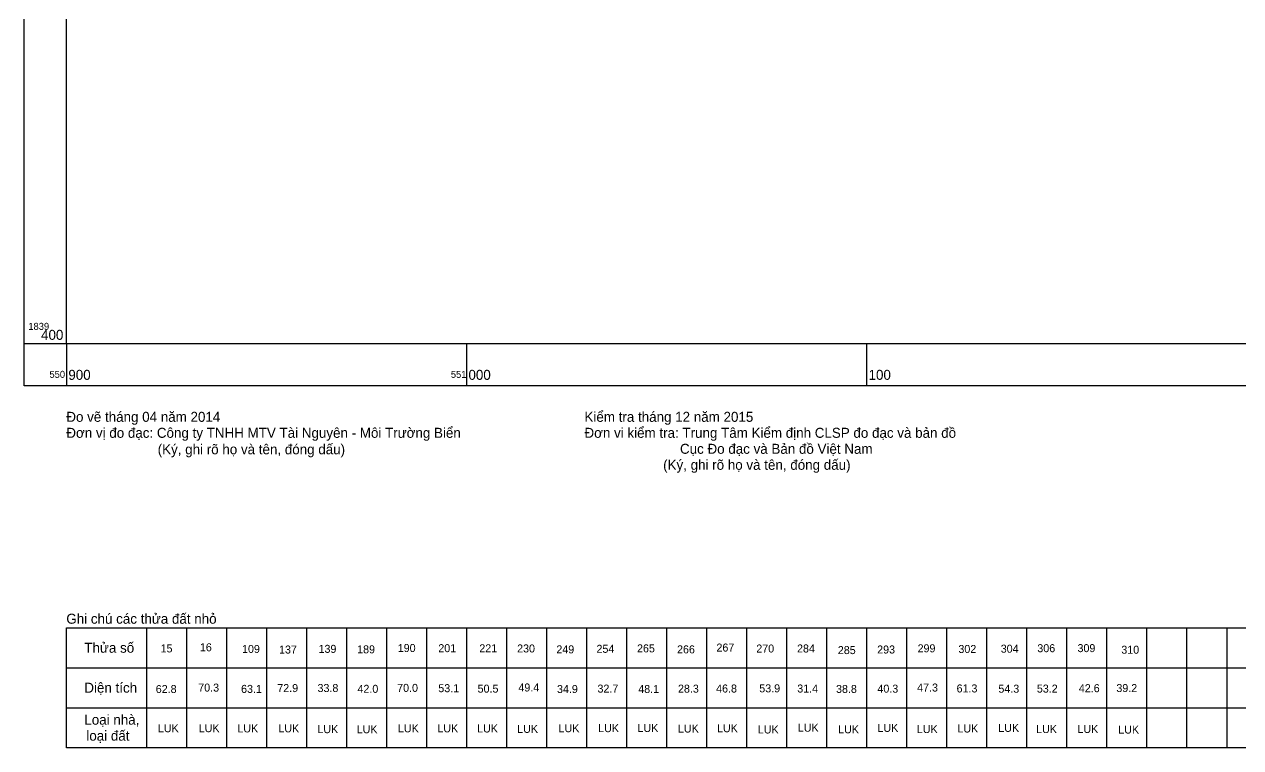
# Model space of a CAD drawing. Extents: x 550890 to 551618, y 1839259 to 1840146.
# Drawn here: x 550889.5 to 551193.5, y 1839299 to 1839479.9 of the extents above; entities that cross this region are included whole.
import ezdxf

# ---------------------------------------------------------------- set-up
doc = ezdxf.new("R2010")
doc.units = 0
for name, color, linetype in [('Level 1', 7, 'Continuous'), ('Level 13', 7, 'Continuous'), ('Level 2', 7, 'Continuous'), ('Level 4', 7, 'Continuous'), ('Level 63', 7, 'Continuous')]:
    doc.layers.add(name, color=color, linetype=linetype)

msp = doc.modelspace()

# ---------------------------------------------------------------- linework, layer by layer
at = {"layer": 'Level 1'}
for points in [[(551470, 1839299), (550900, 1839299), (550900, 1839329), (551470, 1839329)], [(550920, 1839329), (550920, 1839299)], [(550930, 1839329), (550930, 1839299)], [(550940, 1839329), (550940, 1839299)], [(550950, 1839329), (550950, 1839299)], [(550960, 1839329), (550960, 1839299)], [(550970, 1839329), (550970, 1839299)], [(550980, 1839329), (550980, 1839299)], [(550990, 1839329), (550990, 1839299)], [(551000, 1839329), (551000, 1839299)], [(551010, 1839329), (551010, 1839299)], [(551020, 1839329), (551020, 1839299)], [(551030, 1839329), (551030, 1839299)], [(551040, 1839329), (551040, 1839299)], [(551050, 1839329), (551050, 1839299)], [(551060, 1839329), (551060, 1839299)], [(551070, 1839329), (551070, 1839299)], [(551080, 1839329), (551080, 1839299)], [(551090, 1839329), (551090, 1839299)], [(551100, 1839329), (551100, 1839299)], [(551110, 1839329), (551110, 1839299)], [(551120, 1839329), (551120, 1839299)], [(551130, 1839329), (551130, 1839299)], [(551140, 1839329), (551140, 1839299)], [(551150, 1839329), (551150, 1839299)], [(551160, 1839329), (551160, 1839299)], [(551170, 1839329), (551170, 1839299)], [(551180, 1839329), (551180, 1839299)], [(551190, 1839329), (551190, 1839299)], [(550900, 1839319), (551470, 1839319)], [(550900, 1839309), (551470, 1839309)]]:
    msp.add_lwpolyline(points, dxfattribs=at)
at = {"layer": 'Level 63'}
msp.add_lwpolyline([(550889.5, 1840110.5), (551610.5, 1840110.5), (551610.5, 1839389.5), (550889.5, 1839389.5)], close=True, dxfattribs=at)
for points in [[(551383.96, 1840100), (551600, 1840100), (551600, 1839400), (550900, 1839400), (550900, 1840100), (551379.89, 1840100)], [(550900, 1839400), (550889.5, 1839400)], [(550900, 1839400), (550900, 1839389.5)], [(551000, 1839400), (551000, 1839389.5)], [(551100, 1839400), (551100, 1839389.5)]]:
    msp.add_lwpolyline(points, dxfattribs=at)

# ---------------------------------------------------------------- texts
at = {"layer": 'Level 1'}
for s, p in [('Đo vẽ tháng 04 năm 2014', (550900, 1839380.5)), ('Kiểm tra tháng 12 năm 2015', (551029.5, 1839380.5)), ('Đơn vị đo đạc: Công ty TNHH MTV Tài Nguyên - Môi Trường Biển', (550900, 1839376.5)), ('Đơn vi kiểm tra: Trung Tâm Kiểm định CLSP đo đạc và bản đồ', (551029.5, 1839376.5)), ('(Ký, ghi rõ họ và tên, đóng dấu)', (550922.83, 1839372.38)), ('Cục Đo đạc và Bản đồ Việt Nam', (551053.37, 1839372.5)), ('(Ký, ghi rõ họ và tên, đóng dấu)', (551049.16, 1839368.5)), ('Ghi chú các thửa đất nhỏ', (550900, 1839330)), ('Thửa số', (550904.5, 1839322.75)), ('Diện tích', (550904.5, 1839312.75)), ('Loại nhà,', (550904.5, 1839304.75)), ('loại đất', (550905, 1839300.75))]:
    msp.add_text(s, height=2.5, dxfattribs=at).set_placement(p)
at = {"layer": 'Level 13'}
for s, p in [('15', (550923.55, 1839322.83)), ('16', (550933.38, 1839323.11)), ('109', (550943.91, 1839322.69)), ('139', (550963.03, 1839322.72)), ('190', (550982.83, 1839322.93)), ('201', (550992.97, 1839322.89)), ('221', (551003.21, 1839322.86)), ('230', (551012.66, 1839322.82)), ('254', (551032.5, 1839322.73)), ('265', (551042.63, 1839322.84)), ('267', (551062.48, 1839323.04)), ('270', (551072.44, 1839322.8)), ('284', (551082.62, 1839322.81)), ('299', (551112.75, 1839322.85)), ('302', (551122.95, 1839322.69)), ('304', (551133.53, 1839322.76)), ('306', (551142.68, 1839322.88)), ('309', (551152.72, 1839322.9)), ('137', (550953.16, 1839322.55)), ('189', (550972.68, 1839322.6)), ('249', (551022.47, 1839322.59)), ('266', (551052.63, 1839322.59)), ('285', (551092.82, 1839322.41)), ('293', (551102.65, 1839322.56)), ('310', (551163.67, 1839322.5))]:
    msp.add_text(s, height=2, dxfattribs=at).set_placement(p)
at = {"layer": 'Level 2'}
for p in [(550922.89, 1839302.86), (550933.08, 1839302.88), (550942.74, 1839302.82), (550952.99, 1839302.84), (550962.74, 1839302.64), (550972.56, 1839302.6), (550982.88, 1839302.84), (550992.73, 1839302.84), (551002.66, 1839302.81), (551012.69, 1839302.71), (551023.02, 1839302.87), (551032.93, 1839302.89), (551042.75, 1839302.93), (551052.86, 1839302.79), (551062.62, 1839302.87), (551072.83, 1839302.56), (551082.83, 1839303), (551092.9, 1839302.6), (551102.72, 1839302.96), (551112.58, 1839302.66), (551122.7, 1839302.8), (551132.92, 1839302.96), (551142.37, 1839302.66), (551152.7, 1839302.68), (551162.91, 1839302.53)]:
    msp.add_text('LUK', height=2, dxfattribs=at).set_placement(p)
at = {"layer": 'Level 4'}
for s, p in [('62.8', (550922.35, 1839312.67)), ('70.3', (550932.97, 1839313.03)), ('63.1', (550943.67, 1839312.7)), ('72.9', (550952.72, 1839312.91)), ('33.8', (550962.78, 1839312.92)), ('42.0', (550972.76, 1839312.72)), ('70.0', (550982.68, 1839312.96)), ('53.1', (550992.97, 1839312.88)), ('50.5', (551002.79, 1839312.77)), ('49.4', (551012.98, 1839313.06)), ('34.9', (551022.63, 1839312.67)), ('32.7', (551032.75, 1839312.78)), ('48.1', (551042.94, 1839312.68)), ('28.3', (551052.87, 1839312.76)), ('46.8', (551062.4, 1839312.8)), ('53.9', (551073.19, 1839312.84)), ('31.4', (551082.68, 1839312.8)), ('38.8', (551092.37, 1839312.69)), ('40.3', (551102.71, 1839312.76)), ('47.3', (551112.64, 1839313.05)), ('61.3', (551122.5, 1839312.82)), ('54.3', (551132.95, 1839312.75)), ('53.2', (551142.56, 1839312.78)), ('42.6', (551153.05, 1839312.88)), ('39.2', (551162.43, 1839312.91))]:
    msp.add_text(s, height=2, dxfattribs=at).set_placement(p)
at = {"layer": 'Level 63'}
for s, height, p in [('1839', 1.75, (550890.5, 1839403.5)), ('400', 2.5, (550893.68, 1839401)), ('550', 1.75, (550895.78, 1839391.5)), ('900', 2.5, (550900.5, 1839391)), ('551', 1.75, (550996.1, 1839391.5)), ('000', 2.5, (551000.5, 1839391)), ('100', 2.5, (551100.5, 1839391))]:
    msp.add_text(s, height=height, dxfattribs=at).set_placement(p)

doc.saveas('drawing.dxf')
